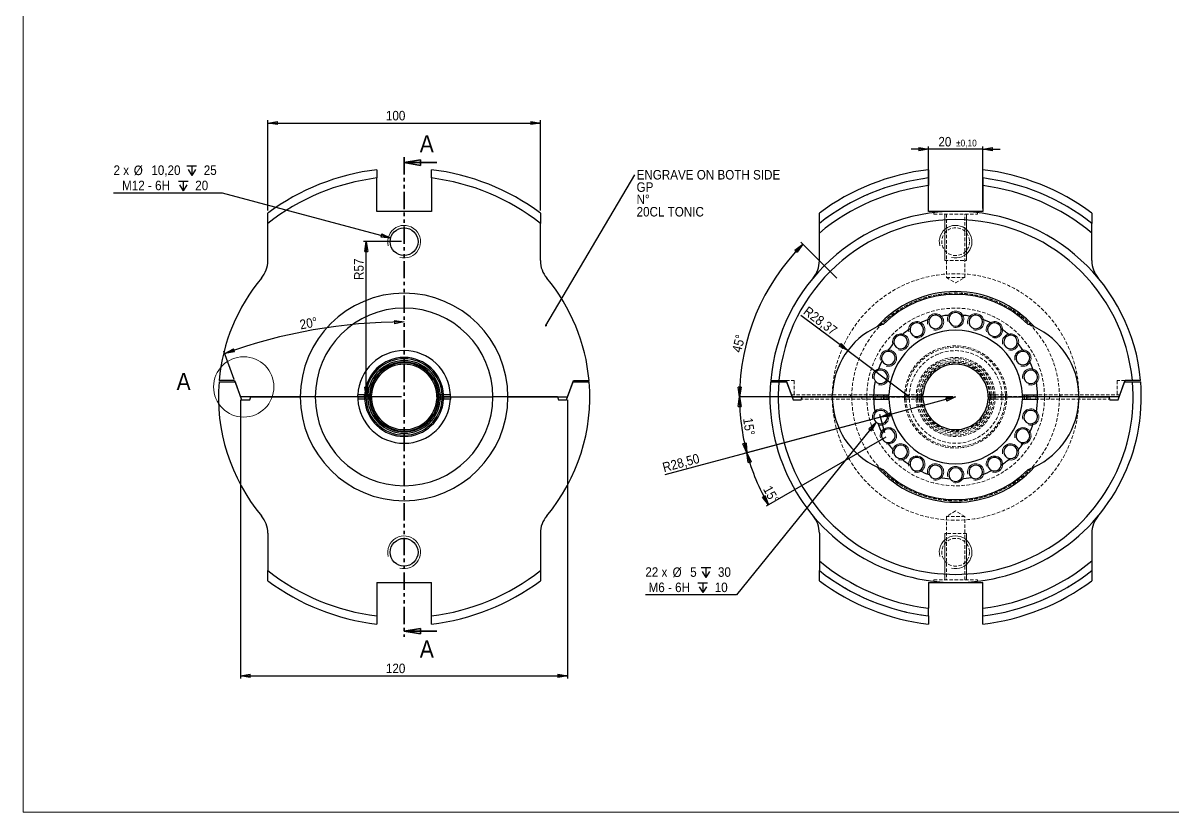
# Model space of a CAD drawing. Header units: millimetres. Extents: x 10 to 831, y 10 to 589.
# Drawn here: x 10 to 431.9, y 10 to 299.6 of the extents above; entities that cross this region are included whole.
import ezdxf

# ---------------------------------------------------------------- set-up
doc = ezdxf.new("R2010")
doc.units = ezdxf.units.MM
for name, pattern in [('SLD-Combinazione-di-due-tratteggi', [12.7, 6.35, -1.27, 1.27, -1.27, 1.27, -1.27]), ('SLD-Solido', [0]), ('SLD-Tratteggiato', [1.905, 1.27, -0.635])]:
    doc.linetypes.add(name, pattern=pattern)
doc.layers.add('D', color=3, linetype='SLD-Solido', lineweight=25)
doc.layers.add('SEZ', color=6, linetype='SLD-Combinazione-di-due-tratteggi', lineweight=35)
doc.layers.add('Q', color=2, linetype='SLD-Solido')
doc.styles.add('SLDTEXTSTYLE1', font='GOTHIC.TTF', dxfattribs={"width": 0.913})
doc.styles.get("Standard").update_dxf_attribs({"font": 'GOTHIC.TTF'})
doc.dimstyles.new('SLDDIMSTYLE0', dxfattribs={"dimtxt": 3.5, "dimasz": 3.556, "dimexe": 0, "dimexo": 0.0625, "dimgap": 0.875, "dimtad": 1, "dimrnd": 1e-09, "dimzin": 12, "dimdsep": 46, "dimtxsty": 'SLDTEXTSTYLE1', "dimblk1": 'CLOSED', "dimblk2": 'CLOSED', "dimsah": 1, "dimcen": 0.09, "dimadec": 0, "dimazin": 3, "dimtfac": 1, "dimtofl": 0, "dimtmove": 0, "dimatfit": 3, "dimldrblk": 'CLOSED', "dimfxl": 0, "dimfrac": 2, "dimtolj": 1, "dimtzin": 12, "dimarcsym": 0})
doc.dimstyles.new('SLDDIMSTYLE1', dxfattribs={"dimtxt": 3.5, "dimasz": 3.556, "dimexe": 0, "dimexo": 0.0625, "dimgap": 0.875, "dimtad": 1, "dimdec": 4, "dimzin": 12, "dimdsep": 46, "dimtxsty": 'SLDTEXTSTYLE1', "dimblk1": 'CLOSED', "dimblk2": 'CLOSED', "dimsah": 1, "dimcen": 0.09, "dimazin": 3, "dimtfac": 1, "dimtofl": 0, "dimtmove": 0, "dimatfit": 3, "dimldrblk": 'CLOSED', "dimfxl": 0, "dimfrac": 2, "dimtolj": 1, "dimtzin": 12, "dimarcsym": 0})
doc.dimstyles.new('SLDDIMSTYLE2', dxfattribs={"dimtxt": 3.5, "dimasz": 3.556, "dimexe": 0, "dimexo": 0.0625, "dimgap": 0.875, "dimtad": 0, "dimtih": 1, "dimtoh": 1, "dimrnd": 1e-09, "dimzin": 4, "dimdsep": 46, "dimtxsty": 'SLDTEXTSTYLE1', "dimblk1": 'CLOSED', "dimblk2": 'CLOSED', "dimsah": 1, "dimcen": 0, "dimadec": 0, "dimazin": 1, "dimtfac": 1, "dimtofl": 0, "dimtmove": 0, "dimatfit": 3, "dimldrblk": 'CLOSED', "dimfxl": 0, "dimfrac": 2, "dimtolj": 1, "dimtzin": 12, "dimarcsym": 0})
doc.dimstyles.new('SLDDIMSTYLE3', dxfattribs={"dimtxt": 0.18, "dimasz": 0.762, "dimexe": 0, "dimexo": 0.0625, "dimgap": 0, "dimtad": 0, "dimtih": 1, "dimtoh": 1, "dimdec": 0, "dimrnd": 1e-09, "dimzin": 0, "dimdsep": 46, "dimtxsty": 'Standard', "dimblk1": 'DOT', "dimblk2": 'DOT', "dimsah": 1, "dimcen": 0.09, "dimadec": 0, "dimazin": 0, "dimtfac": 0.762, "dimtdec": 0, "dimtofl": 0, "dimtmove": 0, "dimatfit": 3, "dimldrblk": 'DOT', "dimfxl": 0, "dimfrac": 2, "dimtolj": 1, "dimtzin": 0, "dimarcsym": 0})
doc.dimstyles.new('SLDDIMSTYLE4', dxfattribs={"dimtxt": 3.5, "dimasz": 3.556, "dimexe": 0, "dimexo": 0.0625, "dimgap": 0.875, "dimtad": 0, "dimtih": 1, "dimtoh": 1, "dimdec": 6, "dimrnd": 1e-09, "dimzin": 12, "dimdsep": 46, "dimtxsty": 'SLDTEXTSTYLE1', "dimblk1": 'CLOSED', "dimblk2": 'CLOSED', "dimsah": 1, "dimcen": 0, "dimadec": 0, "dimazin": 3, "dimtfac": 1, "dimtofl": 0, "dimtmove": 0, "dimatfit": 3, "dimldrblk": 'CLOSED', "dimfxl": 0, "dimfrac": 2, "dimtolj": 1, "dimtzin": 12, "dimarcsym": 0})
doc.dimstyles.new('SLDDIMSTYLE5', dxfattribs={"dimtxt": 3.5, "dimasz": 3.556, "dimexe": 0, "dimexo": 0.0625, "dimgap": 0.875, "dimtad": 1, "dimrnd": 1e-09, "dimzin": 12, "dimdsep": 46, "dimtxsty": 'SLDTEXTSTYLE1', "dimblk1": 'CLOSED', "dimblk2": 'CLOSED', "dimsah": 1, "dimcen": 0.09, "dimadec": 0, "dimazin": 3, "dimtol": 1, "dimtp": 0.1, "dimtm": 0.1, "dimtfac": 1, "dimtmove": 0, "dimatfit": 0, "dimldrblk": 'CLOSED', "dimfxl": 0, "dimfrac": 2, "dimtolj": 1, "dimarcsym": 0})
doc.dimstyles.new('SLDDIMSTYLE6', dxfattribs={"dimtxt": 3.5, "dimasz": 3.556, "dimexe": 0, "dimexo": 0.0625, "dimgap": 0.875, "dimtad": 1, "dimrnd": 1e-09, "dimzin": 12, "dimdsep": 46, "dimtxsty": 'SLDTEXTSTYLE1', "dimblk1": 'CLOSED', "dimblk2": 'CLOSED', "dimsah": 1, "dimcen": 0, "dimadec": 0, "dimazin": 3, "dimtfac": 1, "dimtofl": 0, "dimtmove": 0, "dimatfit": 3, "dimldrblk": 'CLOSED', "dimfxl": 0, "dimfrac": 2, "dimtolj": 1, "dimtzin": 12, "dimarcsym": 0})

# ---------------------------------------------------------------- blocks, each defined once
blk = doc.blocks.new('_CLOSED')
at = {"color": 0, "linetype": 'ByBlock', "lineweight": -2}
for p, q in [((-1, 0.166667), (0, 0)), ((-1, 0.166667), (-1, -0.166667)), ((0, 0), (-1, -0.166667)), ((0, 0), (-1, 0))]:
    blk.add_line(p, q, dxfattribs=at)
blk = doc.blocks.new('_D')
at = {"layer": 'Q'}
for p, q in [((148.84, 219.36), (134.96, 219.36)), ((135.96, 162.36), (135.96, 219.36)), ((148.84, 162.36), (134.96, 162.36))]:
    blk.add_line(p, q, dxfattribs=at)
at = {"layer": 'Q', "xscale": 3.556, "yscale": 3.556}
for p, rotation in [((135.96, 219.36, 47.27), 90.0000000000004), ((135.96, 162.36, 47.27), 270.0000000000004)]:
    blk.add_blockref('_CLOSED', p, dxfattribs=dict(at, rotation=rotation))
at = {"layer": 'Q', "insert": (131.49, 205.31), "char_height": 3.5, "attachment_point": 1, "rotation": 90, "style": 'SLDTEXTSTYLE1'}
blk.add_mtext('R57', dxfattribs=at)
blk = doc.blocks.new('_D_1')
at = {"layer": 'Q'}
for p, q in [((99.84, 230.85), (99.84, 263.9)), ((99.84, 262.9), (199.84, 262.9)), ((199.84, 230.85), (199.84, 263.9))]:
    blk.add_line(p, q, dxfattribs=at)
at = {"layer": 'Q', "xscale": 3.556, "yscale": 3.556, "rotation": 180.0000000000004}
blk.add_blockref('_CLOSED', (99.84, 262.9, 47.27), dxfattribs=at)
at = {"layer": 'Q', "xscale": 3.556, "yscale": 3.556}
blk.add_blockref('_CLOSED', (199.84, 262.9, 47.27), dxfattribs=at)
at = {"layer": 'Q', "insert": (143.16, 267.37), "char_height": 3.5, "attachment_point": 1, "style": 'SLDTEXTSTYLE1'}
blk.add_mtext('100', dxfattribs=at)
blk = doc.blocks.new('_D_2')
at = {"layer": 'Q'}
blk.add_line((87.49, 168.79), (83.7, 179.22), dxfattribs=at)
blk.add_arc((149.84, -2.49), 192.37, 90, 110, dxfattribs=at)
at = {"layer": 'Q', "xscale": 3.556, "yscale": 3.556}
for p, rotation in [((149.84, 189.88, 47.27), 0.5294908537358473), ((84.04, 178.28, 47.27), 199.4705091462646)]:
    blk.add_blockref('_CLOSED', p, dxfattribs=dict(at, rotation=rotation))
at = {"layer": 'Q', "insert": (111.28, 190.57), "char_height": 3.5, "attachment_point": 1, "rotation": 10.2707, "style": 'SLDTEXTSTYLE1'}
blk.add_mtext('20°', dxfattribs=at)
blk = doc.blocks.new('_D_3')
at = {"layer": 'Q'}
for p, q in [((89.84, 161.36), (89.84, 59)), ((209.84, 161.36), (209.84, 59)), ((89.84, 60), (209.84, 60))]:
    blk.add_line(p, q, dxfattribs=at)
at = {"layer": 'Q', "xscale": 3.556, "yscale": 3.556, "rotation": 180.0000000000004}
blk.add_blockref('_CLOSED', (89.84, 60, 47.27), dxfattribs=at)
at = {"layer": 'Q', "xscale": 3.556, "yscale": 3.556}
blk.add_blockref('_CLOSED', (209.84, 60, 47.27), dxfattribs=at)
at = {"layer": 'Q', "insert": (143.16, 64.47), "char_height": 3.5, "attachment_point": 1, "style": 'SLDTEXTSTYLE1'}
blk.add_mtext('120', dxfattribs=at)
blk = doc.blocks.new('SW_SYMBOL_HOLE_DEPTH')
at = {"layer": 'Q', "color": 0}
for p, q in [((0, 875), (800, 875)), ((100, 555), (400, 75)), ((400, 875), (400, 75)), ((700, 555), (400, 75))]:
    blk.add_line(p, q, dxfattribs=at)
blk = doc.blocks.new('_D_4')
at = {"layer": 'Q'}
for p, q in [((83.19, 237.21), (43.22, 237.21)), ((144.91, 220.68), (83.19, 237.21))]:
    blk.add_line(p, q, dxfattribs=at)
at = {"layer": 'Q', "xscale": 0.004470703125, "yscale": 0.004470703125, "zscale": 0.004470703125}
for p in [(70.14, 243.31), (67.01, 237.7)]:
    blk.add_blockref('SW_SYMBOL_HOLE_DEPTH', p, dxfattribs=at)
at = {"layer": 'Q', "xscale": 3.556, "yscale": 3.556, "rotation": 345.0000000000007}
blk.add_blockref('_CLOSED', (144.91, 220.68, -129.58), dxfattribs=at)
at = {"layer": 'Q', "char_height": 3.5, "attachment_point": 1, "style": 'SLDTEXTSTYLE1'}
for s, insert in [('2 x ', (43.22, 247.35)), ('%%c', (50.64, 247.29)), (' 10,20 ', (55.91, 247.35)), (' 25', (75.14, 247.35)), ('M12 - 6H ', (46.35, 241.74)), (' 20', (72.01, 241.74))]:
    blk.add_mtext(s, dxfattribs=dict(at, insert=insert))
blk = doc.blocks.new('SW_NOTE_2')
at = {"color": 0, "char_height": 3.5, "attachment_point": 1, "style": 'SLDTEXTSTYLE1'}
for s, insert in [('ENGRAVE ON BOTH SIDE', (0.59, 1.75)), ('GP', (0.59, -2.78)), ('N°', (0.59, -7.3)), ('20CL TONIC', (0.59, -11.83))]:
    blk.add_mtext(s, dxfattribs=dict(at, insert=insert))
blk = doc.blocks.new('_DOT')
at = {"color": 0, "linetype": 'ByBlock', "lineweight": -2}
blk.add_line((-0.5, 0), (-1, 0), dxfattribs=at)
at = {"color": 0, "linetype": 'ByBlock', "const_width": 0.5}
blk.add_lwpolyline([(-0.25, 0, 1), (0.25, 0, 1)], format="xyb", close=True, dxfattribs=at)
blk = doc.blocks.new('_D_5')
at = {"layer": 'Q'}
for p, q in [((323.09, 153.04), (271.84, 89.69)), ((271.84, 89.69), (238.34, 89.69))]:
    blk.add_line(p, q, dxfattribs=at)
at = {"layer": 'Q', "xscale": 3.556, "yscale": 3.556, "rotation": 51.02869912276272}
blk.add_blockref('_CLOSED', (323.09, 153.04, 139.89), dxfattribs=at)
at = {"layer": 'Q', "xscale": 0.004470703125, "yscale": 0.004470703125, "zscale": 0.004470703125}
for p in [(258.79, 95.79), (257.61, 90.18)]:
    blk.add_blockref('SW_SYMBOL_HOLE_DEPTH', p, dxfattribs=at)
at = {"layer": 'Q', "char_height": 3.5, "attachment_point": 1, "style": 'SLDTEXTSTYLE1'}
for s, insert in [('22 x ', (238.34, 99.83)), ('%%c', (248.34, 99.77)), (' 5 ', (253.62, 99.83)), (' 30', (263.79, 99.83)), ('M6 - 6H ', (239.53, 94.22)), (' 10', (262.61, 94.22))]:
    blk.add_mtext(s, dxfattribs=dict(at, insert=insert))
blk = doc.blocks.new('_D_6')
at = {"layer": 'Q'}
for p, q in [((352.19, 162.36), (324.66, 154.98)), ((351.93, 163.32), (351.93, 163.32)), ((324.66, 154.98), (245.46, 133.76)), ((326.21, 149.18), (324.4, 155.95))]:
    blk.add_line(p, q, dxfattribs=at)
at = {"layer": 'Q', "xscale": 3.556, "yscale": 3.556}
for p, rotation in [((352.19, 162.36, 125.52), 15.00000000000044), ((324.66, 154.98, 125.52), 195.0000000000004)]:
    blk.add_blockref('_CLOSED', p, dxfattribs=dict(at, rotation=rotation))
at = {"layer": 'Q', "insert": (244.3, 138.08), "char_height": 3.5, "attachment_point": 1, "rotation": 15, "style": 'SLDTEXTSTYLE1'}
blk.add_mtext('R28,50', dxfattribs=at)
blk = doc.blocks.new('_D_7')
at = {"layer": 'Q'}
for p, q in [((351.19, 162.36), (272.89, 162.36)), ((323.69, 154.72), (274.63, 141.57))]:
    blk.add_line(p, q, dxfattribs=at)
blk.add_arc((352.19, 162.36), 79.3, 180, 195, dxfattribs=at)
at = {"layer": 'Q', "xscale": 3.556, "yscale": 3.556}
for p, rotation in [((272.89, 162.36, 125.52), 91.28385992086251), ((275.59, 141.83, 125.52), 283.7161400791387)]:
    blk.add_blockref('_CLOSED', p, dxfattribs=dict(at, rotation=rotation))
at = {"layer": 'Q', "insert": (277.65, 154.94), "char_height": 3.5, "attachment_point": 1, "rotation": 278.375, "style": 'SLDTEXTSTYLE1'}
blk.add_mtext('15°', dxfattribs=at)
blk = doc.blocks.new('_D_8')
at = {"layer": 'Q'}
for p, q in [((323.69, 154.72), (274.63, 141.57)), ((326.64, 147.61), (282.65, 122.21))]:
    blk.add_line(p, q, dxfattribs=at)
blk.add_arc((352.19, 162.36), 79.3, 195, 210, dxfattribs=at)
at = {"layer": 'Q', "xscale": 3.556, "yscale": 3.556}
for p, rotation in [((275.59, 141.83, 125.52), 106.2838599208617), ((283.52, 122.71, 125.52), 298.7161400791385)]:
    blk.add_blockref('_CLOSED', p, dxfattribs=dict(at, rotation=rotation))
at = {"layer": 'Q', "insert": (284.53, 130.21), "char_height": 3.5, "attachment_point": 1, "rotation": 298.1096, "style": 'SLDTEXTSTYLE1'}
blk.add_mtext('15°', dxfattribs=at)
blk = doc.blocks.new('_D_9')
at = {"layer": 'Q'}
for p, q in [((342.19, 253.33), (335.84, 253.33)), ((342.19, 231.48), (342.19, 254.33)), ((362.19, 253.33), (342.19, 253.33)), ((362.19, 231.48), (362.19, 254.33)), ((362.19, 253.33), (368.54, 253.33))]:
    blk.add_line(p, q, dxfattribs=at)
at = {"layer": 'Q', "xscale": 3.556, "yscale": 3.556}
blk.add_blockref('_CLOSED', (342.19, 253.33, -99.96), dxfattribs=at)
at = {"layer": 'Q', "xscale": 3.556, "yscale": 3.556, "rotation": 180.0000000000008}
blk.add_blockref('_CLOSED', (362.19, 253.33, -99.96), dxfattribs=at)
at = {"layer": 'Q', "attachment_point": 1, "style": 'SLDTEXTSTYLE1'}
for s, insert, char_height in [('20', (345.87, 257.8), 3.5), ('±0,10', (352.33, 256.8), 2.5)]:
    blk.add_mtext(s, dxfattribs=dict(at, insert=insert, char_height=char_height))
blk = doc.blocks.new('_D_10')
at = {"layer": 'Q'}
for p, q in [((308.59, 205.95), (295.41, 219.13)), ((351.19, 162.36), (272.89, 162.36))]:
    blk.add_line(p, q, dxfattribs=at)
blk.add_arc((352.19, 162.36), 79.3, 135, 180, dxfattribs=at)
at = {"layer": 'Q', "xscale": 3.556, "yscale": 3.556}
for p, rotation in [((296.12, 218.43, 139.79), 46.28385992086272), ((272.89, 162.36, 139.79), 268.7161400791392)]:
    blk.add_blockref('_CLOSED', p, dxfattribs=dict(at, rotation=rotation))
at = {"layer": 'Q', "insert": (270.07, 179.27), "char_height": 3.5, "attachment_point": 1, "rotation": 75.9513, "style": 'SLDTEXTSTYLE1'}
blk.add_mtext('45°', dxfattribs=at)
blk = doc.blocks.new('_D_11')
at = {"layer": 'Q'}
for q in [(295.43, 192.29), (335.3, 162.36)]:
    blk.add_line((312.62, 179.39), q, dxfattribs=at)
at = {"layer": 'Q', "xscale": 3.556, "yscale": 3.556, "rotation": 323.1028964273178}
blk.add_blockref('_CLOSED', (312.62, 179.39, 139.79), dxfattribs=at)
at = {"layer": 'Q', "insert": (298.11, 195.86), "char_height": 3.5, "attachment_point": 1, "rotation": 323.1029, "style": 'SLDTEXTSTYLE1'}
blk.add_mtext('R28,37', dxfattribs=at)

msp = doc.modelspace()

# ---------------------------------------------------------------- linework, layer by layer
at = {"color": 179, "linetype": 'SLD-Solido', "lineweight": 18}
for q in [(10, 589.2558775), (831, 10)]:
    msp.add_line((10, 10), q, dxfattribs=at)
at = {"color": 7, "linetype": 'SLD-Tratteggiato', "lineweight": 18}
for p, q in [((344.1866174, 230.0117809), (344.1866174, 229.480049)), ((344.1866174, 229.480049), (360.1866174, 229.480049)), ((348.7866174, 229.480049), (348.7866174, 206.230049)), ((355.5866174, 206.230049), (355.5866174, 229.480049)), ((360.1866174, 229.480049), (360.1866174, 230.0086985)), ((348.1866174, 212.480049), (356.1866174, 212.480049)), ((348.7866174, 206.230049), (355.5866174, 206.230049)), ((348.7866174, 206.230049), (352.1866174, 204.1871228)), ((352.1866174, 204.1871228), (355.5866174, 206.230049)), ((290.002796, 168.355049), (292.8954412, 168.355049)), ((292.8954412, 168.355049), (292.8954412, 163.155049)), ((411.4777936, 168.355049), (411.4777936, 163.155049)), ((414.3704388, 168.355049), (411.4777936, 168.355049)), ((291.8954412, 163.155049), (323.5417192, 163.155049)), ((324.8298731, 161.555049), (295.6233817, 161.555049)), ((306.9436897, 162.355049), (306.9436897, 163.155049)), ((306.9436897, 162.355049), (306.9436897, 161.555049)), ((313.5968055, 162.355049), (313.5968055, 163.155049)), ((317.7853253, 161.555049), (317.7853253, 162.355049)), ((322.6961749, 162.355049), (322.6961749, 161.555049)), ((323.4642217, 163.155049), (323.4642217, 162.382571)), ((323.5417192, 163.155049), (323.5417192, 162.355049)), ((327.6989949, 163.155049), (323.5417192, 163.155049)), ((324.8298731, 162.255049), (324.8298731, 161.555049)), ((324.8298731, 162.255049), (339.7525265, 162.255049)), ((324.8298731, 161.555049), (327.6989949, 161.555049)), ((325.6869515, 162.4680331), (325.6869515, 163.155049)), ((325.8846041, 162.555049), (325.6869515, 162.4680331)), ((325.6869515, 162.355049), (325.6869515, 161.555049)), ((326.1869515, 162.4219416), (325.8846041, 162.555049)), ((337.8849383, 162.555049), (325.8846041, 162.555049)), ((326.1150146, 162.355049), (326.1150146, 162.255049)), ((326.1869515, 162.4219416), (326.1869515, 163.155049)), ((326.1869515, 162.255049), (326.1869515, 161.555049)), ((326.1902215, 162.255049), (326.1902215, 162.355049)), ((326.7448629, 162.355049), (326.7448629, 162.255049)), ((326.9471384, 162.3818008), (326.9471384, 163.155049)), ((327.4792117, 162.3669045), (326.9471384, 162.3818008)), ((326.9471384, 162.255049), (326.9471384, 161.555049)), ((327.4792117, 162.3669045), (327.4792117, 163.155049)), ((327.4792117, 162.255049), (327.4792117, 161.555049)), ((327.6989949, 162.3580226), (327.6989949, 163.155049)), ((327.6989949, 162.255049), (327.6989949, 161.555049)), ((333.4366174, 162.355049), (333.4366174, 163.155049)), ((333.9183503, 163.155049), (333.4366174, 163.155049)), ((333.4366174, 162.355049), (333.4366174, 161.555049)), ((333.9183503, 161.555049), (333.4366174, 161.555049)), ((333.9183503, 163.155049), (337.6866174, 163.155049)), ((333.9183503, 162.355049), (333.9183503, 163.155049)), ((333.9183503, 162.355049), (333.9183503, 161.555049)), ((333.9183503, 161.555049), (337.6866174, 161.555049)), ((335.1866174, 162.355049), (335.1866174, 163.155049)), ((335.1866174, 162.355049), (335.1866174, 161.555049)), ((337.6866174, 163.155049), (338.1866174, 163.155049)), ((337.6866174, 162.4677389), (337.6866174, 163.155049)), ((337.8849383, 162.555049), (337.6866174, 162.4677389)), ((337.6866174, 162.355049), (337.6866174, 161.555049)), ((338.1866174, 161.555049), (337.6866174, 161.555049)), ((338.1866174, 162.4222358), (337.8849383, 162.555049)), ((338.1153487, 162.355049), (338.1153487, 162.255049)), ((338.8653557, 163.155049), (338.1866174, 163.155049)), ((338.1866174, 162.4222358), (338.1866174, 163.155049)), ((338.1866174, 162.255049), (338.1866174, 161.555049)), ((338.8653557, 161.555049), (338.1866174, 161.555049)), ((338.1909882, 162.255049), (338.1909882, 162.355049)), ((338.8125894, 162.355049), (338.8125894, 162.255049)), ((338.8653557, 163.155049), (339.397429, 163.155049)), ((338.8653557, 162.3863958), (338.8653557, 163.155049)), ((339.397429, 162.3714995), (338.8653557, 162.3863958)), ((338.8653557, 162.255049), (338.8653557, 161.555049)), ((339.397429, 161.555049), (338.8653557, 161.555049)), ((339.397429, 163.155049), (339.6866174, 163.155049)), ((339.397429, 162.3714995), (339.397429, 163.155049)), ((339.397429, 162.255049), (339.397429, 161.555049)), ((339.397429, 161.555049), (339.6866174, 161.555049)), ((339.6866174, 163.155049), (340.1866174, 163.155049)), ((339.6866174, 162.3598128), (339.6866174, 163.155049)), ((339.7525265, 162.355049), (339.6866174, 162.3598128)), ((339.6866174, 162.255049), (339.6866174, 161.555049)), ((340.1866174, 161.555049), (339.6866174, 161.555049)), ((339.7525265, 162.255049), (339.7525265, 162.355049)), ((364.6866174, 163.155049), (364.1866174, 163.155049)), ((364.1866174, 161.555049), (364.6866174, 161.555049)), ((364.6207083, 162.355049), (364.6866174, 162.3598128)), ((364.6207083, 162.255049), (364.6207083, 162.355049)), ((364.6207083, 162.255049), (379.5433617, 162.255049)), ((364.6866174, 162.3598128), (364.6866174, 163.155049)), ((364.6866174, 163.155049), (364.9758058, 163.155049)), ((364.6866174, 162.255049), (364.6866174, 161.555049)), ((364.6866174, 161.555049), (364.9758058, 161.555049)), ((364.9758058, 162.3714995), (364.9758058, 163.155049)), ((365.507879, 163.155049), (364.9758058, 163.155049)), ((364.9758058, 162.3714995), (365.507879, 162.3863958)), ((364.9758058, 162.255049), (364.9758058, 161.555049)), ((364.9758058, 161.555049), (365.507879, 161.555049)), ((365.507879, 162.3863958), (365.507879, 163.155049)), ((366.1866174, 163.155049), (365.507879, 163.155049)), ((365.507879, 162.255049), (365.507879, 161.555049)), ((366.1866174, 161.555049), (365.507879, 161.555049)), ((365.5606453, 162.255049), (365.5606453, 162.355049)), ((366.1822465, 162.355049), (366.1822465, 162.255049)), ((366.1866174, 162.4222358), (366.1866174, 163.155049)), ((366.6866174, 163.155049), (366.1866174, 163.155049)), ((366.1866174, 162.4222358), (366.4882965, 162.555049)), ((366.1866174, 162.255049), (366.1866174, 161.555049)), ((366.1866174, 161.555049), (366.6866174, 161.555049)), ((366.257886, 162.355049), (366.257886, 162.255049)), ((366.4882965, 162.555049), (366.6866174, 162.4677389)), ((378.4886306, 162.555049), (366.4882965, 162.555049)), ((366.6866174, 162.4677389), (366.6866174, 163.155049)), ((366.6866174, 163.155049), (370.4548845, 163.155049)), ((366.6866174, 162.355049), (366.6866174, 161.555049)), ((366.6866174, 161.555049), (370.4548845, 161.555049)), ((369.1866174, 162.355049), (369.1866174, 163.155049)), ((369.1866174, 162.355049), (369.1866174, 161.555049)), ((370.4548845, 162.355049), (370.4548845, 163.155049)), ((370.9366174, 163.155049), (370.4548845, 163.155049)), ((370.4548845, 162.355049), (370.4548845, 161.555049)), ((370.9366174, 161.555049), (370.4548845, 161.555049)), ((370.9366174, 162.355049), (370.9366174, 163.155049)), ((370.9366174, 162.355049), (370.9366174, 161.555049)), ((380.8315155, 163.155049), (376.6742399, 163.155049)), ((376.6742399, 162.3580226), (376.6742399, 163.155049)), ((376.6742399, 162.255049), (376.6742399, 161.555049)), ((376.6742399, 161.555049), (379.5433617, 161.555049)), ((376.894023, 162.3669045), (376.894023, 163.155049)), ((376.894023, 162.3669045), (377.4260963, 162.3818008)), ((376.894023, 162.255049), (376.894023, 161.555049)), ((377.4260963, 162.3818008), (377.4260963, 163.155049)), ((377.4260963, 162.255049), (377.4260963, 161.555049)), ((377.6283718, 162.255049), (377.6283718, 162.355049)), ((378.1830132, 162.355049), (378.1830132, 162.255049)), ((378.1862832, 162.4219416), (378.1862832, 163.155049)), ((378.1862832, 162.4219416), (378.4886306, 162.555049)), ((378.1862832, 162.255049), (378.1862832, 161.555049)), ((378.2582202, 162.355049), (378.2582202, 162.255049)), ((378.4886306, 162.555049), (378.6862832, 162.4680331)), ((378.6862832, 162.4680331), (378.6862832, 163.155049)), ((378.6862832, 162.355049), (378.6862832, 161.555049)), ((379.5433617, 161.555049), (379.5433617, 162.255049)), ((379.5433617, 161.555049), (408.7498531, 161.555049)), ((412.4777936, 163.155049), (380.8315155, 163.155049)), ((380.8315155, 162.355049), (380.8315155, 163.155049)), ((380.9090131, 162.382571), (380.9090131, 163.155049)), ((381.6770599, 161.555049), (381.6770599, 162.355049)), ((386.5879094, 162.355049), (386.5879094, 161.555049)), ((390.7764293, 163.155049), (390.7764293, 162.355049)), ((397.429545, 162.355049), (397.429545, 163.155049)), ((397.429545, 162.355049), (397.429545, 161.555049)), ((352.1866174, 120.5229751), (348.7866174, 118.480049)), ((355.5866174, 118.480049), (348.7866174, 118.480049)), ((348.7866174, 118.480049), (348.7866174, 95.230049)), ((355.5866174, 118.480049), (352.1866174, 120.5229751)), ((355.5866174, 95.230049), (355.5866174, 118.480049)), ((356.1866174, 112.230049), (348.1866174, 112.230049)), ((344.1866174, 95.230049), (360.1866174, 95.230049)), ((344.1866174, 95.230049), (344.1866174, 94.7014044)), ((360.1866174, 94.6983177), (360.1866174, 95.230049))]:
    msp.add_line(p, q, dxfattribs=at)
at = {"color": 7, "linetype": 'SLD-Solido', "lineweight": 18}
for p, q in [((348.1866174, 229.480049), (348.1866174, 212.480049)), ((356.1866174, 229.480049), (356.1866174, 212.480049)), ((348.1866174, 95.230049), (348.1866174, 112.230049)), ((356.1866174, 95.230049), (356.1866174, 112.230049))]:
    msp.add_line(p, q, dxfattribs=at)
at = {"color": 7, "linetype": 'SLD-Tratteggiato', "lineweight": 18}
for centre in [(352.1866174, 219.355049), (352.1866174, 105.355049)]:
    msp.add_circle(centre, 5.1, dxfattribs=at)
at = {"color": 7, "linetype": 'SLD-Solido', "lineweight": 18}
msp.add_circle((90.9839171, 166.0460682), 11.0715933, dxfattribs=at)
at = {"color": 7, "linetype": 'SLD-Tratteggiato', "lineweight": 18}
for radius, start, end in [(81, 97.091646084, 128.118064306), (81, 51.881935694, 82.908353916), (45.25, 1.013016835, 178.986983165), (38.0848276, 0, 180), (38.17, 43.342482342, 136.657517658), (32.6, 0, 180), (18.75, 2.44536225, 177.55463775), (18.2682671, 2.509887027, 177.490112973), (17, 2.697268134, 177.302731866), (14.5, 3.162752409, 176.837247591), (14, 3.27582896, 176.72417104), (13.3212617, 3.442933662, 176.557066338), (12.7891884, 3.586354892, 176.413645108), (12.5, 3.669437805, 176.330562195), (45.25, 181.013016835, 358.986983165), (38.0848276, 180, 0), (32.6, 180, 0), (18.75, 182.44536225, 357.55463775), (18.2682671, 182.509887027, 357.490112973), (17, 182.697268134, 357.302731866), (14.5, 183.162752409, 356.837247591), (14, 183.27582896, 356.72417104), (13.3212617, 183.442933662, 356.557066338), (12.7891884, 183.586354892, 356.413645108), (12.5, 183.669437805, 356.330562195), (38.17, 223.342482342, 316.657517658), (81, 231.881935694, 262.908353916), (81, 277.091646084, 308.118064306)]:
    msp.add_arc((352.1866174, 162.355049), radius, start, end, dxfattribs=at)
at = {"color": 7, "linetype": 'SLD-Solido', "lineweight": 18}
for centre, radius in [((149.8377938, 219.355049), 6), ((352.1866174, 219.355049), 6), ((337.9366174, 187.036773), 3), ((344.8102746, 189.883935), 3), ((352.1866174, 190.855049), 3), ((359.5629602, 189.883935), 3), ((366.4366174, 187.036773), 3), ((332.0340741, 182.5075922), 3), ((372.3391606, 182.5075922), 3), ((327.5048934, 176.605049), 3), ((376.8683414, 176.605049), 3), ((324.6577313, 169.7313917), 3), ((379.7155034, 169.7313917), 3), ((324.6577313, 154.9787062), 3), ((379.7155034, 154.9787062), 3), ((327.5048934, 148.105049), 3), ((376.8683414, 148.105049), 3), ((332.0340741, 142.2025057), 3), ((372.3391606, 142.2025057), 3), ((337.9366174, 137.6733249), 3), ((366.4366174, 137.6733249), 3), ((344.8102746, 134.8261629), 3), ((352.1866174, 133.855049), 3), ((359.5629602, 134.8261629), 3), ((149.8377938, 105.355049), 6), ((352.1866174, 105.355049), 6)]:
    msp.add_arc(centre, radius, 255, 195, dxfattribs=at)
at = {"color": 7, "linetype": 'SLD-Tratteggiato', "lineweight": 18}
for centre, major_axis, start_param, end_param in [((313.5968055, 162.3879032), (10, 0), 4.7123889804, 6.120165181), ((157.6916294, 162.472152), (168, 0), 6.120165181, 6.2757227591), ((438.1838329, 162.4246875), (112, 0), 3.1490552016, 3.2584086046), ((289.7381904, 162.3523536), (38, 0), 0.0454232794, 0.116815951), ((157.6916294, 162.472152), (180, 0), 6.0838498056, 6.2757227591), ((438.1838329, 162.4246875), (100, 0), 3.1490552016, 3.2584086046), ((289.7381904, 162.3523536), (50, 0), 0.0454232794, 0.116815951), ((414.6350444, 162.3523536), (50, 0), 3.0247767026, 3.0961693742), ((266.1894018, 162.4246875), (100, 0), 6.1663693562, 6.2757227591), ((546.6816053, 162.472152), (180, 0), 3.1490552016, 3.3409281552), ((414.6350444, 162.3523536), (38, 0), 3.0247767026, 3.0961693742), ((266.1894018, 162.4246875), (112, 0), 6.1663693562, 6.2757227591), ((546.6816053, 162.472152), (168, 0), 3.1490552016, 3.3046127798), ((390.7764293, 162.3879032), (10, 0), 3.3046127798, 4.7123889804)]:
    msp.add_ellipse(centre, major_axis=major_axis, ratio=0.0032854209, start_param=start_param, end_param=end_param, dxfattribs=at)
at = {"layer": 'D'}
for p, q in [((139.8377938, 245.7576868), (139.8377938, 242.7353948)), ((159.8377938, 242.7353948), (159.8377938, 245.7576868)), ((342.1866174, 245.7576868), (342.1866174, 242.7353948)), ((362.1866174, 242.7353948), (362.1866174, 245.7576868)), ((139.8377938, 230.480049), (139.8377938, 242.7353948)), ((159.8377938, 242.7353948), (159.8377938, 230.480049)), ((342.1866174, 242.7353948), (342.1866174, 239.9382341)), ((362.1866174, 242.7353948), (362.1866174, 239.9382341)), ((342.1866174, 230.480049), (342.1866174, 239.9382341)), ((362.1866174, 239.9382341), (362.1866174, 230.480049)), ((99.8377938, 226.0810248), (99.8377938, 229.8531971)), ((159.8377938, 230.480049), (139.8377938, 230.480049)), ((199.8377938, 229.8531971), (199.8377938, 226.0810248)), ((302.1866174, 226.0810248), (302.1866174, 229.8531971)), ((352.1866174, 230.480049), (342.1866174, 230.480049)), ((362.1866174, 230.480049), (352.1866174, 230.480049)), ((402.1866174, 229.8531971), (402.1866174, 226.0810248)), ((99.8377938, 212.3901929), (99.8377938, 226.0810248)), ((199.8377938, 212.3901929), (199.8377938, 226.0810248)), ((302.1866174, 222.5144258), (302.1866174, 226.0810248)), ((402.1866174, 222.5144258), (402.1866174, 226.0810248)), ((302.1866174, 212.3901929), (302.1866174, 222.5144258)), ((402.1866174, 212.3901929), (402.1866174, 222.5144258)), ((81.9351751, 167.855049), (87.8359575, 167.855049)), ((87.6539724, 168.355049), (81.9775283, 168.355049)), ((87.6539724, 168.355049), (89.8377938, 162.355049)), ((87.8359575, 167.855049), (90.201764, 161.355049)), ((209.4738235, 161.355049), (211.83963, 167.855049)), ((209.8377938, 162.355049), (212.0216152, 168.355049)), ((211.83963, 167.855049), (217.7404125, 167.855049)), ((212.0216152, 168.355049), (217.6980592, 168.355049)), ((284.2839987, 167.855049), (287.2942786, 167.855049)), ((284.3263519, 168.355049), (287.3385979, 168.355049)), ((287.2942786, 167.855049), (290.1847811, 167.855049)), ((287.3385979, 168.355049), (290.002796, 168.355049)), ((290.002796, 168.355049), (292.1866174, 162.355049)), ((290.1847811, 167.855049), (292.5505876, 161.355049)), ((411.8226471, 161.355049), (414.1884537, 167.855049)), ((412.1866174, 162.355049), (414.3704388, 168.355049)), ((414.1884537, 167.855049), (417.0789561, 167.855049)), ((417.0346368, 168.355049), (414.3704388, 168.355049)), ((420.0468828, 168.355049), (417.0346368, 168.355049)), ((417.0789561, 167.855049), (420.0892361, 167.855049)), ((111.7529662, 162.355049), (89.8377938, 162.355049)), ((90.201764, 161.355049), (93.201764, 161.355049)), ((93.201764, 161.355049), (93.5657342, 162.355049)), ((93.5657342, 162.355049), (111.7529662, 162.355049)), ((117.2377938, 162.355049), (111.7529662, 162.355049)), ((132.8377938, 162.355049), (117.2377938, 162.355049)), ((132.8377938, 163.155049), (132.8566277, 163.155049)), ((132.8377938, 162.355049), (132.8377938, 163.155049)), ((132.8377938, 162.355049), (132.8377938, 161.555049)), ((135.3377938, 162.355049), (132.8377938, 162.355049)), ((132.8377938, 161.555049), (132.8566277, 161.555049)), ((135.3598795, 163.155049), (132.9519122, 163.155049)), ((135.3598795, 161.555049), (132.9519122, 161.555049)), ((135.3377938, 162.4677389), (135.3377938, 163.155049)), ((135.5361147, 162.555049), (135.3377938, 162.4677389)), ((135.3377938, 162.355049), (135.3377938, 161.555049)), ((135.7665251, 162.355049), (135.3377938, 162.355049)), ((135.8606696, 163.155049), (135.3598795, 163.155049)), ((135.8606696, 161.555049), (135.3598795, 161.555049)), ((135.8377938, 162.4222358), (135.5361147, 162.555049)), ((135.7665251, 162.355049), (135.7665251, 162.255049)), ((135.8421646, 162.355049), (135.7665251, 162.355049)), ((135.8377938, 162.255049), (135.7665251, 162.255049)), ((135.8377938, 162.4222358), (135.8377938, 163.155049)), ((135.8377938, 162.255049), (135.8377938, 161.555049)), ((135.8377938, 162.255049), (135.8421646, 162.255049)), ((135.8421646, 162.355049), (135.8421646, 162.255049)), ((135.8421646, 162.355049), (136.4637658, 162.355049)), ((136.5405755, 163.155049), (135.8606696, 163.155049)), ((136.5405755, 161.555049), (135.8606696, 161.555049)), ((136.4637658, 162.355049), (137.4037029, 162.355049)), ((136.4637658, 162.255049), (136.4637658, 162.355049)), ((136.4637658, 162.255049), (136.5165321, 162.255049)), ((136.5165321, 162.3863958), (136.5165321, 163.155049)), ((137.0486054, 162.3714995), (136.5165321, 162.3863958)), ((136.5165321, 162.255049), (136.5165321, 161.555049)), ((137.0486054, 162.255049), (136.5165321, 162.255049)), ((137.073651, 163.155049), (136.5405755, 163.155049)), ((137.073651, 161.555049), (136.5405755, 161.555049)), ((137.0486054, 162.3714995), (137.0486054, 163.155049)), ((137.0486054, 162.255049), (137.0486054, 161.555049)), ((137.3377938, 162.255049), (137.0486054, 162.255049)), ((137.36342, 163.155049), (137.073651, 163.155049)), ((137.36342, 161.555049), (137.073651, 161.555049)), ((137.3377938, 162.3598128), (137.3377938, 163.155049)), ((137.4037029, 162.355049), (137.3377938, 162.3598128)), ((137.3377938, 162.255049), (137.3377938, 161.555049)), ((137.4037029, 162.255049), (137.3377938, 162.255049)), ((137.8644901, 163.155049), (137.36342, 163.155049)), ((137.8644901, 161.555049), (137.36342, 161.555049)), ((137.4037029, 162.355049), (137.8377938, 162.355049)), ((137.4037029, 162.255049), (137.4037029, 162.355049)), ((137.8377938, 162.355049), (137.8377938, 163.155049)), ((137.8377938, 162.355049), (137.8377938, 161.555049)), ((162.3121675, 163.155049), (161.8110974, 163.155049)), ((162.3121675, 161.555049), (161.8110974, 161.555049)), ((161.8377938, 162.355049), (161.8377938, 163.155049)), ((162.2718847, 162.355049), (161.8377938, 162.355049)), ((161.8377938, 162.355049), (161.8377938, 161.555049)), ((162.2718847, 162.355049), (162.3377938, 162.3598128)), ((162.2718847, 162.355049), (163.2118217, 162.355049)), ((162.2718847, 162.255049), (162.2718847, 162.355049)), ((162.2718847, 162.255049), (162.3377938, 162.255049)), ((162.6019365, 163.155049), (162.3121675, 163.155049)), ((162.6019365, 161.555049), (162.3121675, 161.555049)), ((162.3377938, 162.3598128), (162.3377938, 163.155049)), ((162.3377938, 162.255049), (162.3377938, 161.555049)), ((162.6269822, 162.255049), (162.3377938, 162.255049)), ((163.135012, 163.155049), (162.6019365, 163.155049)), ((163.135012, 161.555049), (162.6019365, 161.555049)), ((162.6269822, 162.3714995), (162.6269822, 163.155049)), ((162.6269822, 162.3714995), (163.1590554, 162.3863958)), ((162.6269822, 162.255049), (162.6269822, 161.555049)), ((162.6269822, 162.255049), (163.1590554, 162.255049)), ((163.8149179, 163.155049), (163.135012, 163.155049)), ((163.8149179, 161.555049), (163.135012, 161.555049)), ((163.1590554, 162.3863958), (163.1590554, 163.155049)), ((163.1590554, 162.255049), (163.1590554, 161.555049)), ((163.1590554, 162.255049), (163.2118217, 162.255049)), ((163.2118217, 162.355049), (163.2118217, 162.255049)), ((163.2118217, 162.355049), (163.8334229, 162.355049)), ((164.315708, 163.155049), (163.8149179, 163.155049)), ((164.315708, 161.555049), (163.8149179, 161.555049)), ((163.8334229, 162.255049), (163.8334229, 162.355049)), ((163.8334229, 162.355049), (163.9090624, 162.355049)), ((163.8334229, 162.255049), (163.8377938, 162.255049)), ((163.8377938, 162.4222358), (163.8377938, 163.155049)), ((163.8377938, 162.4222358), (164.1394729, 162.555049)), ((163.8377938, 162.255049), (163.8377938, 161.555049)), ((163.8377938, 162.255049), (163.9090624, 162.255049)), ((163.9090624, 162.355049), (163.9090624, 162.255049)), ((163.9090624, 162.355049), (164.3377938, 162.355049)), ((164.1394729, 162.555049), (164.3377938, 162.4677389)), ((166.7236854, 163.155049), (164.315708, 163.155049)), ((166.7236854, 161.555049), (164.315708, 161.555049)), ((164.3377938, 162.4677389), (164.3377938, 163.155049)), ((164.3377938, 162.355049), (164.3377938, 161.555049)), ((166.8377938, 162.355049), (164.3377938, 162.355049)), ((166.8189598, 163.155049), (166.8377938, 163.155049)), ((166.8189598, 161.555049), (166.8377938, 161.555049)), ((166.8377938, 162.355049), (166.8377938, 163.155049)), ((166.8377938, 162.355049), (182.4377938, 162.355049)), ((166.8377938, 162.355049), (166.8377938, 161.555049)), ((187.9226213, 162.355049), (182.4377938, 162.355049)), ((187.9226213, 162.355049), (209.8377938, 162.355049)), ((206.1098533, 162.355049), (187.9226213, 162.355049)), ((206.1098533, 162.355049), (206.4738235, 161.355049)), ((206.4738235, 161.355049), (209.4738235, 161.355049)), ((292.1866174, 162.355049), (306.9479007, 162.355049)), ((292.5505876, 161.355049), (295.5505876, 161.355049)), ((295.5505876, 161.355049), (295.9145578, 162.355049)), ((306.9479007, 162.355049), (295.9145578, 162.355049)), ((306.9479007, 162.355049), (306.9479007, 163.155049)), ((306.9479007, 162.355049), (322.0991749, 162.355049)), ((306.9479007, 162.355049), (306.9479007, 161.555049)), ((322.0991749, 163.155049), (327.6996821, 163.155049)), ((322.0991749, 162.355049), (322.0991749, 163.155049)), ((322.0991749, 162.355049), (327.6996821, 162.355049)), ((322.0991749, 162.355049), (322.0991749, 161.555049)), ((322.0991749, 162.355049), (322.6961749, 162.355049)), ((322.0991749, 161.555049), (327.6996821, 161.555049)), ((327.6996821, 162.355049), (327.6996821, 163.155049)), ((340.1866174, 162.355049), (327.6996821, 162.355049)), ((327.6996821, 162.355049), (327.6996821, 161.555049)), ((340.1866174, 163.155049), (340.2133137, 163.155049)), ((340.1866174, 162.355049), (340.1866174, 163.155049)), ((340.1866174, 162.355049), (340.1866174, 161.555049)), ((340.1866174, 161.555049), (340.2133137, 161.555049)), ((364.159921, 163.155049), (364.1866174, 163.155049)), ((364.159921, 161.555049), (364.1866174, 161.555049)), ((364.1866174, 162.355049), (364.1866174, 163.155049)), ((364.1866174, 162.355049), (376.6735527, 162.355049)), ((364.1866174, 162.355049), (364.1866174, 161.555049)), ((376.6735527, 163.155049), (382.2740598, 163.155049)), ((376.6735527, 162.355049), (376.6735527, 163.155049)), ((382.2740598, 162.355049), (376.6735527, 162.355049)), ((376.6735527, 162.355049), (376.6735527, 161.555049)), ((376.6735527, 161.555049), (382.2740598, 161.555049)), ((381.6770599, 162.355049), (382.2740598, 162.355049)), ((382.2740598, 162.355049), (382.2740598, 163.155049)), ((397.425334, 162.355049), (382.2740598, 162.355049)), ((382.2740598, 162.355049), (382.2740598, 161.555049)), ((397.425334, 162.355049), (397.425334, 163.155049)), ((412.1866174, 162.355049), (397.425334, 162.355049)), ((397.425334, 162.355049), (408.4586769, 162.355049)), ((397.425334, 162.355049), (397.425334, 161.555049)), ((408.4586769, 162.355049), (408.8226471, 161.355049)), ((408.8226471, 161.355049), (411.8226471, 161.355049)), ((99.8377938, 112.3199051), (99.8377938, 98.6290731)), ((199.8377938, 112.3199051), (199.8377938, 98.6290731)), ((302.1866174, 112.3199051), (302.1866174, 102.1956721)), ((402.1866174, 112.3199051), (402.1866174, 102.1956721)), ((302.1866174, 102.1956721), (302.1866174, 98.6290731)), ((402.1866174, 102.1956721), (402.1866174, 98.6290731)), ((99.8377938, 94.8569008), (99.8377938, 98.6290731)), ((199.8377938, 98.6290731), (199.8377938, 94.8569008)), ((302.1866174, 94.8569008), (302.1866174, 98.6290731)), ((402.1866174, 98.6290731), (402.1866174, 94.8569008)), ((139.8377938, 94.230049), (159.8377938, 94.230049)), ((139.8377938, 94.230049), (139.8377938, 81.9747031)), ((159.8377938, 81.9747031), (159.8377938, 94.230049)), ((342.1866174, 94.230049), (352.1866174, 94.230049)), ((342.1866174, 94.230049), (342.1866174, 84.7718638)), ((352.1866174, 94.230049), (362.1866174, 94.230049)), ((362.1866174, 84.7718638), (362.1866174, 94.230049)), ((342.1866174, 81.9747031), (342.1866174, 84.7718638)), ((362.1866174, 81.9747031), (362.1866174, 84.7718638)), ((139.8377938, 81.9747031), (139.8377938, 78.9524111)), ((159.8377938, 78.9524111), (159.8377938, 81.9747031)), ((342.1866174, 81.9747031), (342.1866174, 78.9524111)), ((362.1866174, 78.9524111), (362.1866174, 81.9747031))]:
    msp.add_line(p, q, dxfattribs=at)
for centre in [(149.8377938, 219.355049), (149.8377938, 105.355049)]:
    msp.add_circle(centre, 5.1, dxfattribs=at)
for centre, radius, start, end in [((149.8377938, 162.355049), 84, 96.837141168, 126.52960723), ((149.8377938, 162.355049), 84, 53.47039277, 83.162858832), ((352.1866174, 162.355049), 84, 96.837141168, 126.52960723), ((352.1866174, 162.355049), 84, 53.47039277, 83.162858832), ((149.8377938, 162.355049), 81, 97.091646084, 128.118064306), ((149.8377938, 162.355049), 81, 51.881935694, 82.908353916), ((352.1866174, 162.355049), 81, 97.091646084, 128.118064306), ((352.1866174, 162.355049), 81, 51.881935694, 82.908353916), ((352.1866174, 162.355049), 78.225, 97.344582211, 129.730838929), ((352.1866174, 162.355049), 78.225, 50.269161071, 82.655417789), ((352.1866174, 162.355049), 68.125, 5.052780544, 174.947219456), ((352.1866174, 162.355049), 65.125, 5.286186143, 174.713813857), ((89.8377938, 212.3901929), 10, 320.174628739, 0), ((209.8377938, 212.3901929), 10, 180, 219.825371261), ((292.1866174, 212.3901929), 10, 320.174628739, 0), ((412.1866174, 212.3901929), 10, 180, 219.825371261), ((149.8377938, 162.355049), 68.125, 140.174628739, 174.947219456), ((149.8377938, 162.355049), 68.125, 5.052780544, 39.825371261), ((149.8377938, 162.355049), 38.0848276, 0, 180), ((352.1866174, 162.355049), 38.67, 41.64443507, 138.35556493), ((352.1866174, 162.355049), 37.67, 45, 135), ((149.8377938, 162.355049), 32.6, 0, 180), ((352.1866174, 162.355049), 30.0980762, 108.761696671, 116.238303329), ((344.8102746, 189.883935), 2.5, 157.172039914, 52.827960086), ((344.8102746, 189.883935), 2.5, 52.827960086, 157.172039914), ((352.1866174, 162.355049), 30.0980762, 93.761696671, 101.238303329), ((352.1866174, 190.855049), 2.5, 142.172039914, 37.827960086), ((352.1866174, 190.855049), 2.5, 37.827960086, 142.172039914), ((352.1866174, 162.355049), 30.0980762, 78.761696671, 86.238303329), ((359.5629602, 189.883935), 2.5, 127.172039914, 22.827960086), ((359.5629602, 189.883935), 2.5, 22.827960086, 127.172039914), ((352.1866174, 162.355049), 30.0980762, 63.761696671, 71.238303329), ((335.3026145, 162.355049), 28.3659972, 115.056713139, 178.383885399), ((335.3026145, 162.355049), 28.3659972, 110.10959252, 115.056713139), ((352.1866174, 162.355049), 24.5, 1.871215219, 178.128784781), ((352.1866174, 162.355049), 30.0980762, 123.761696671, 131.238303329), ((337.9366174, 187.036773), 2.5, 172.172039914, 67.827960086), ((337.9366174, 187.036773), 2.5, 67.827960086, 172.172039914), ((366.4366174, 187.036773), 2.5, 112.172039914, 7.827960086), ((366.4366174, 187.036773), 2.5, 7.827960086, 112.172039914), ((352.1866174, 162.355049), 30.0980762, 48.761696671, 56.238303329), ((369.0706202, 162.355049), 28.3659972, 64.943286861, 69.89040748), ((369.0706202, 162.355049), 28.3659972, 1.616114601, 64.943286861), ((352.1866174, 162.355049), 30.0980762, 138.761696671, 146.238303329), ((332.0340741, 182.5075922), 2.5, 82.827960086, 187.172039914), ((332.0340741, 182.5075922), 2.5, 187.172039914, 82.827960086), ((372.3391606, 182.5075922), 2.5, 97.172039914, 352.827960086), ((372.3391606, 182.5075922), 2.5, 352.827960086, 97.172039914), ((352.1866174, 162.355049), 30.0980762, 33.761696671, 41.238303329), ((149.8377938, 162.355049), 17, 2.697268134, 177.302731866), ((327.5048934, 176.605049), 2.5, 97.827960086, 202.172039914), ((327.5048934, 176.605049), 2.5, 202.172039914, 97.827960086), ((376.8683414, 176.605049), 2.5, 82.172039914, 337.827960086), ((376.8683414, 176.605049), 2.5, 337.827960086, 82.172039914), ((149.8377938, 162.355049), 14.5, 3.162752409, 176.837247591), ((149.8377938, 162.355049), 14, 3.27582896, 176.72417104), ((149.8377938, 162.355049), 13.3212617, 3.442933662, 176.557066338), ((149.8377938, 162.355049), 12.7891884, 3.586354892, 176.413645108), ((149.8377938, 162.355049), 12.5, 3.669437805, 176.330562195), ((149.8377938, 162.355049), 12, 3.822553729, 176.177446271), ((352.1866174, 162.355049), 30.0980762, 153.761696671, 161.238303329), ((352.1866174, 162.355049), 12, 3.822553729, 176.177446271), ((352.1866174, 162.355049), 30.0980762, 18.761696671, 26.238303329), ((324.6577313, 169.7313917), 2.5, 112.827960086, 217.172039914), ((324.6577313, 169.7313917), 2.5, 217.172039914, 112.827960086), ((379.7155034, 169.7313917), 2.5, 67.172039914, 322.827960086), ((379.7155034, 169.7313917), 2.5, 322.827960086, 67.172039914), ((149.8377938, 162.355049), 68.125, 175.36924585, 219.825371261), ((149.8377938, 162.355049), 68.125, 320.174628739, 4.63075415), ((352.1866174, 162.355049), 68.125, 175.36924585, 4.63075415), ((352.1866174, 162.355049), 65.125, 175.155430457, 4.844569543), ((352.1866174, 162.355049), 30.0980762, 168.761696671, 178.476911875), ((352.1866174, 162.355049), 30.0980762, 1.523088125, 11.238303329), ((149.8377938, 162.355049), 38.0848276, 180, 0), ((149.8377938, 162.355049), 32.6, 180, 0), ((149.8377938, 162.355049), 17, 182.697268134, 357.302731866), ((149.8377938, 162.355049), 14.5, 183.162752409, 356.837247591), ((149.8377938, 162.355049), 14, 183.27582896, 356.72417104), ((149.8377938, 162.355049), 13.3212617, 183.442933662, 356.557066338), ((149.8377938, 162.355049), 12.7891884, 183.586354892, 356.413645108), ((149.8377938, 162.355049), 12.5, 183.669437805, 356.330562195), ((149.8377938, 162.355049), 12, 183.822553729, 356.177446271), ((335.3026145, 162.355049), 28.3659972, 181.616114601, 244.943286861), ((352.1866174, 162.355049), 30.0980762, 181.523088125, 191.238303329), ((352.1866174, 162.355049), 24.5, 181.871215219, 358.128784781), ((352.1866174, 162.355049), 12, 183.822553729, 356.177446271), ((369.0706202, 162.355049), 28.3659972, 295.056713139, 358.383885399), ((352.1866174, 162.355049), 30.0980762, 348.761696671, 358.476911875), ((324.6577313, 154.9787062), 2.5, 142.827960086, 247.172039914), ((324.6577313, 154.9787062), 2.5, 247.172039914, 142.827960086), ((379.7155034, 154.9787062), 2.5, 37.172039914, 292.827960086), ((379.7155034, 154.9787062), 2.5, 292.827960086, 37.172039914), ((352.1866174, 162.355049), 30.0980762, 198.761696671, 206.238303329), ((352.1866174, 162.355049), 30.0980762, 333.761696671, 341.238303329), ((327.5048934, 148.105049), 2.5, 157.827960086, 262.172039914), ((327.5048934, 148.105049), 2.5, 262.172039914, 157.827960086), ((376.8683414, 148.105049), 2.5, 22.172039914, 277.827960086), ((376.8683414, 148.105049), 2.5, 277.827960086, 22.172039914), ((352.1866174, 162.355049), 30.0980762, 213.761696671, 221.238303329), ((332.0340741, 142.2025057), 2.5, 277.172039914, 172.827960086), ((372.3391606, 142.2025057), 2.5, 7.172039914, 262.827960086), ((352.1866174, 162.355049), 30.0980762, 318.761696671, 326.238303329), ((332.0340741, 142.2025057), 2.5, 172.827960086, 277.172039914), ((352.1866174, 162.355049), 30.0980762, 228.761696671, 236.238303329), ((337.9366174, 137.6733249), 2.5, 292.172039914, 187.827960086), ((366.4366174, 137.6733249), 2.5, 352.172039914, 247.827960086), ((352.1866174, 162.355049), 30.0980762, 303.761696671, 311.238303329), ((372.3391606, 142.2025057), 2.5, 262.827960086, 7.172039914), ((352.1866174, 162.355049), 38.67, 221.64443507, 318.35556493), ((335.3026145, 162.355049), 28.3659972, 244.943286861, 249.89040748), ((352.1866174, 162.355049), 37.67, 225, 315), ((337.9366174, 137.6733249), 2.5, 187.827960086, 292.172039914), ((352.1866174, 162.355049), 30.0980762, 243.761696671, 251.238303329), ((344.8102746, 134.8261629), 2.5, 307.172039914, 202.827960086), ((352.1866174, 133.855049), 2.5, 322.172039914, 217.827960086), ((359.5629602, 134.8261629), 2.5, 337.172039914, 232.827960086), ((352.1866174, 162.355049), 30.0980762, 288.761696671, 296.238303329), ((366.4366174, 137.6733249), 2.5, 247.827960086, 352.172039914), ((369.0706202, 162.355049), 28.3659972, 290.10959252, 295.056713139), ((344.8102746, 134.8261629), 2.5, 202.827960086, 307.172039914), ((352.1866174, 162.355049), 30.0980762, 258.761696671, 266.238303329), ((352.1866174, 133.855049), 2.5, 217.827960086, 322.172039914), ((352.1866174, 162.355049), 30.0980762, 273.761696671, 281.238303329), ((359.5629602, 134.8261629), 2.5, 232.827960086, 337.172039914), ((89.8377938, 112.3199051), 10, 0, 39.825371261), ((209.8377938, 112.3199051), 10, 140.174628739, 180), ((292.1866174, 112.3199051), 10, 0, 39.825371261), ((412.1866174, 112.3199051), 10, 140.174628739, 180), ((352.1866174, 162.355049), 78.225, 230.269161071, 262.655417789), ((352.1866174, 162.355049), 78.225, 277.344582211, 309.730838929), ((149.8377938, 162.355049), 81, 231.881935694, 262.908353916), ((149.8377938, 162.355049), 81, 277.091646084, 308.118064306), ((352.1866174, 162.355049), 81, 231.881935694, 262.908353916), ((352.1866174, 162.355049), 81, 277.091646084, 308.118064306), ((149.8377938, 162.355049), 84, 233.47039277, 263.162858832), ((149.8377938, 162.355049), 84, 276.837141168, 306.52960723), ((352.1866174, 162.355049), 84, 233.47039277, 263.162858832), ((352.1866174, 162.355049), 84, 276.837141168, 306.52960723)]:
    msp.add_arc(centre, radius, start, end, dxfattribs=at)
for centre, major_axis, start_param, end_param in [((-44.6571942, 162.472152), (180, 0), 6.1161575661, 6.2757227591), ((235.8350093, 162.4246875), (100, 0), 3.1490552016, 3.2584086046), ((87.3893668, 162.3523536), (50, 0), 0.0454232794, 0.116815951), ((212.2862208, 162.3523536), (50, 0), 3.0247767026, 3.0961693742), ((63.8405782, 162.4246875), (100, 0), 6.1663693562, 6.2757227591), ((344.3327817, 162.472152), (180, 0), 3.1490552016, 3.3086203947)]:
    msp.add_ellipse(centre, major_axis=major_axis, ratio=0.0032854209, start_param=start_param, end_param=end_param, dxfattribs=at)
at = {"layer": 'SEZ'}
msp.add_line((149.8377938, 250.3587766), (149.8377938, 74.3513213), dxfattribs=at)
at = {"layer": 'SEZ', "linetype": 'SLD-Solido'}
for p, q in [((161.8377938, 248.3587766), (149.8377938, 248.3587766)), ((161.8377938, 76.3513213), (149.8377938, 76.3513213))]:
    msp.add_line(p, q, dxfattribs=at)

# ---------------------------------------------------------------- block references
msp.add_blockref('SW_NOTE_2', (234.5360577, 243.9230769))
at = {"layer": 'SEZ', "xscale": 6, "yscale": 6, "rotation": 180.0000000000004}
for p in [(149.8377938, 248.3587766), (149.8377938, 76.3513213)]:
    msp.add_blockref('_CLOSED', p, dxfattribs=at)

# ---------------------------------------------------------------- texts
at = {"color": 7, "linetype": 'SLD-Solido', "lineweight": 18, "insert": (66.3427177, 171.2016534), "char_height": 6.35, "attachment_point": 1, "style": 'SLDTEXTSTYLE1'}
msp.add_mtext('A', dxfattribs=at)
at = {"layer": 'SEZ', "char_height": 6.35, "attachment_point": 1, "style": 'SLDTEXTSTYLE1'}
for insert in [(155.5745398, 258.4465905), (155.5745398, 72.9920793)]:
    msp.add_mtext('A', dxfattribs=dict(at, insert=insert))

# ---------------------------------------------------------------- dimensions: what is measured, and where the dimension line sits
at = {"layer": 'Q'}
for base, line1, line2, picture, middle in [((116.432392, 186.9578514), ((149.8377938, 284.0561835), (149.8377938, 11.0622002)), ((89.8377938, 162.355049), (87.8359575, 167.855049)), '_D_2', (115.5377613, 186.7979241)), ((278.9275793, 192.6999361), ((221.8373952, 162.355049), (496.0561046, 162.355049)), ((352.1866174, 162.355049), (309.3008159, 205.2408504)), '_D_10', (275.2633427, 181.60365)), ((273.5699858, 152.0049731), ((352.1866174, 162.355049), (324.6577313, 154.9787062)), ((243.7900195, 162.355049), (490.6719505, 162.355049)), '_D_7', (273.7372074, 150.8056375)), ((278.9275793, 132.0101618), ((327.5048934, 148.105049), (352.1866174, 162.355049)), ((324.6577313, 154.9787062), (352.1866174, 162.355049)), '_D_8', (282.2445842, 124.9944972))]:
    dim = msp.add_angular_dim_2l(base=base, line1=line1, line2=line2, dimstyle='SLDDIMSTYLE1', dxfattribs=at)
    dim.commit()
    dim.dimension.update_dxf_attribs({"geometry": picture, "text_midpoint": middle, "dimtype": 162})
for base, p1, p2, picture, middle in [((199.8377938, 265.6802067), (99.8377938, 229.8531971), (199.8377938, 229.8531971), '_D_1', (147.0391664, 265.6802067)), ((209.8377938, 62.7801835), (89.8377938, 162.355049), (209.8377938, 162.355049), '_D_3', (147.0391664, 62.7801835))]:
    dim = msp.add_linear_dim(base=base, p1=p1, p2=p2, dimstyle='SLDDIMSTYLE0', dxfattribs=at)
    dim.commit()
    dim.dimension.update_dxf_attribs({"geometry": picture, "text_midpoint": middle, "dimtype": 160})
dim = msp.add_linear_dim(base=(342.1866174, 256.1081739), p1=(362.1866174, 230.480049), p2=(342.1866174, 230.480049), angle=0, dimstyle='SLDDIMSTYLE5', dxfattribs=at)
dim.commit()
dim.dimension.update_dxf_attribs({"geometry": '_D_9', "text_midpoint": (353.2464532, 256.1081739), "dimtype": 160})
for p1, p2, text, dimstyle, picture, middle in [((154.7640155, 218.0350718), (144.911572, 220.6750261), '2 x <> {\\fGDT;x} 25\\PM12 - 6H {\\fGDT;x} 20\\P', 'SLDDIMSTYLE2', '_D_4', (62.4138545, 242.8224771)), ((326.2300589, 156.9223589), (323.0854037, 153.0350535), '22 x <> {\\fGDT;x} 30\\PM6 - 6H {\\fGDT;x} 10\\P', 'SLDDIMSTYLE4', '_D_5', (254.2993032, 95.3029769))]:
    dim = msp.add_diameter_dim_2p(p1=p1, p2=p2, text=text, dimstyle=dimstyle, dxfattribs=at)
    dim.commit()
    dim.dimension.update_dxf_attribs({"geometry": picture, "text_midpoint": middle, "dimtype": 163})
for base, p1, p2, angle, picture, middle in [((133.1843034, 219.355049), (149.8377938, 162.355049), (149.8377938, 219.355049), 90, '_D', (133.1843034, 209.311034)), ((323.9382362, 157.6638984), (352.1866174, 162.355049), (324.6577313, 154.9787062), 15, '_D_6', (251.7311087, 138.3160569))]:
    dim = msp.add_linear_dim(base=base, p1=p1, p2=p2, angle=angle, text='R<>', dimstyle='SLDDIMSTYLE0', dxfattribs=at)
    dim.commit()
    dim.dimension.update_dxf_attribs({"geometry": picture, "text_midpoint": middle, "dimtype": 160})
dim = msp.add_radius_dim(center=(335.3026145, 162.355049), mpoint=(312.6179008, 179.3854206), dimstyle='SLDDIMSTYLE6', dxfattribs=at)
dim.commit()
dim.dimension.update_dxf_attribs({"geometry": '_D_11', "text_midpoint": (301.1415917, 188.0011876), "dimtype": 164})

# ---------------------------------------------------------------- leaders
msp.add_leader([(201.8584433, 188.5902468), (234.5360577, 243.9230769)], dimstyle='SLDDIMSTYLE3')

doc.saveas('drawing.dxf')
